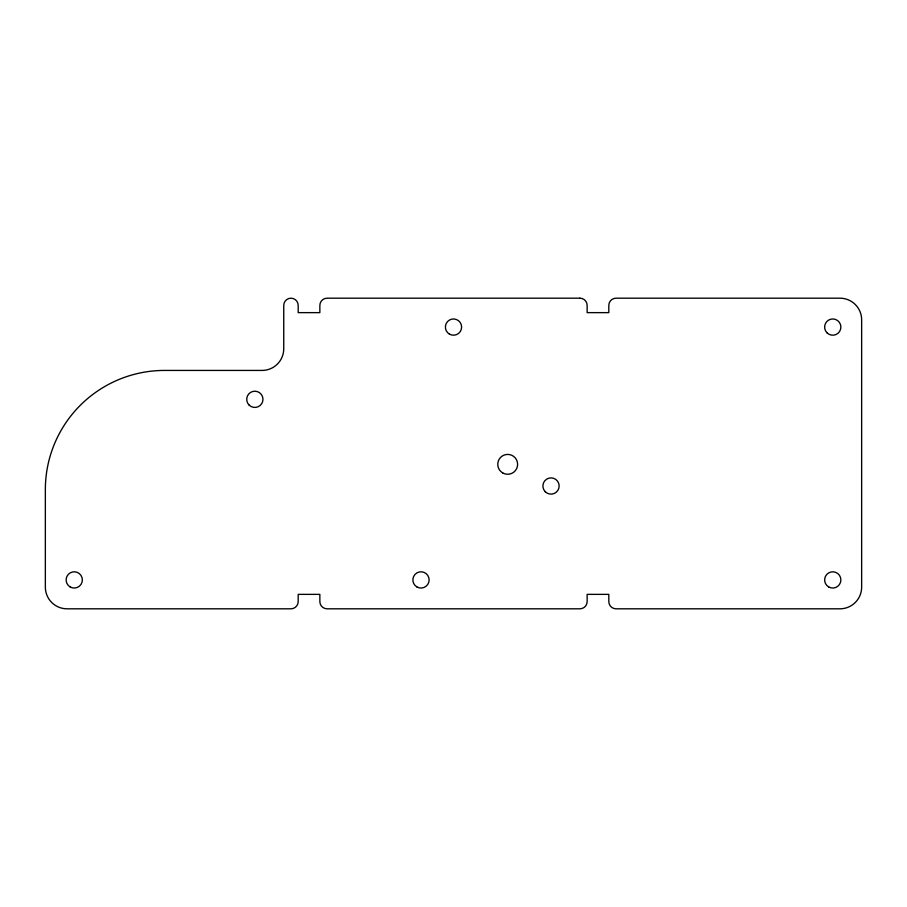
<?xml version="1.0" encoding="UTF-8"?>
<svg xmlns="http://www.w3.org/2000/svg" width="907" height="907" viewBox="0 0 907 907"><rect width="100%" height="100%" fill="white"/><g stroke="black" fill="none" stroke-linecap="round" stroke-linejoin="round"><path stroke-width="1.36" d="M579.913 298.188L327.087 298.188A7.222 7.222 0 0 0 319.854 305.41L319.854 312.632L298.188 312.632L298.188 305.41A7.222 7.222 0 0 0 290.966 298.188A7.222 7.222 0 0 0 283.744 305.41L283.744 348.753A21.677 21.677 0 0 1 262.066 370.43L164.541 370.43A119.191 119.191 0 0 0 45.35 489.621L45.35 587.146A21.677 21.677 0 0 0 67.027 608.812L290.966 608.812A7.222 7.222 0 0 0 298.188 601.59L298.188 594.368L319.854 594.368L319.854 601.59A7.222 7.222 0 0 0 327.087 608.812L579.913 608.812A7.222 7.222 0 0 0 587.146 601.59L587.146 594.368L608.812 594.368L608.812 601.59A7.222 7.222 0 0 0 616.034 608.812L839.973 608.812A21.677 21.677 0 0 0 861.65 587.146L861.65 319.854A21.677 21.677 0 0 0 839.973 298.188L616.034 298.188A7.222 7.222 0 0 0 608.812 305.41L608.812 312.632L587.146 312.632L587.146 305.41A7.222 7.222 0 0 0 579.913 298.188M249.096 405.066A8.129 8.129 0 0 0 262.69 401.427A8.129 8.129 0 0 0 252.736 391.473A8.129 8.129 0 0 0 249.096 405.066M827.003 332.824A8.129 8.129 0 0 0 840.608 329.184A8.129 8.129 0 0 0 830.653 319.23A8.129 8.129 0 0 0 827.003 332.824M828.692 586.954A8.129 8.129 0 0 0 840.88 579.913A8.129 8.129 0 0 0 828.692 572.884A8.129 8.129 0 0 0 828.692 586.954M70.179 586.954A8.129 8.129 0 0 0 82.367 579.913A8.129 8.129 0 0 0 70.179 572.884A8.129 8.129 0 0 0 70.179 586.954M545.277 491.753A8.129 8.129 0 0 0 558.871 488.113A8.129 8.129 0 0 0 548.916 478.159A8.129 8.129 0 0 0 545.277 491.753M502.716 472.932A9.932 9.932 0 0 0 517.614 464.339A9.932 9.932 0 0 0 502.716 455.733A9.932 9.932 0 0 0 502.716 472.932M449.441 334.116A8.129 8.129 0 0 0 461.629 327.087A8.129 8.129 0 0 0 449.441 320.046A8.129 8.129 0 0 0 449.441 334.116M416.925 586.954A8.129 8.129 0 0 0 429.124 579.913A8.129 8.129 0 0 0 416.925 572.884A8.129 8.129 0 0 0 416.925 586.954"/></g></svg>
